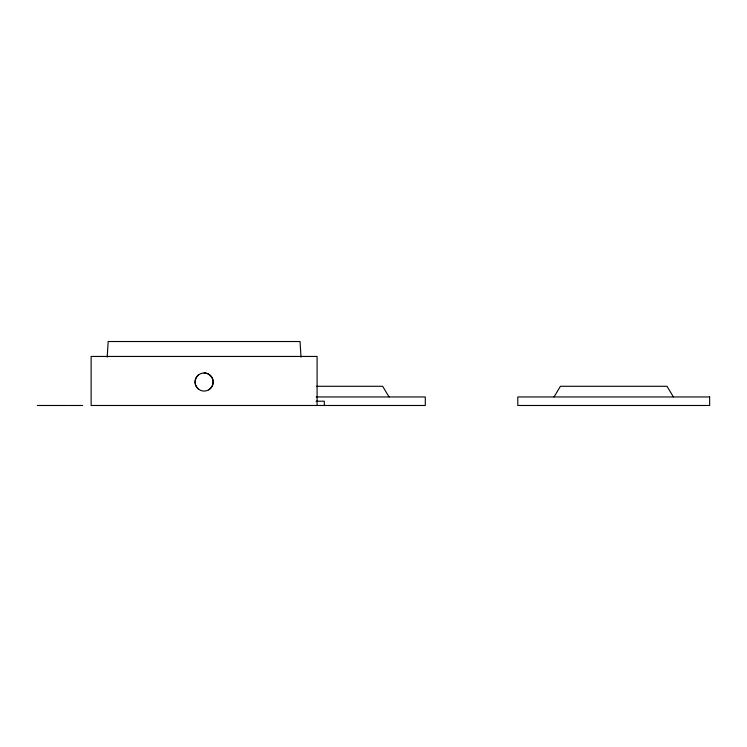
<?xml version="1.0" encoding="UTF-8"?>
<svg xmlns="http://www.w3.org/2000/svg" width="747" height="747" viewBox="0 0 747 747"><rect width="100%" height="100%" fill="white"/><g stroke="black" fill="none" stroke-linecap="round" stroke-linejoin="round"><path stroke-width="1.12" d="M107.185 357.159L108.175 341.519L300.033 341.519L301.032 357.159M554.031 396.946L560.427 386.292L667.015 386.292L673.411 396.946M198.59 374.835L197.703 375.62A9.048 9.02 -90 0 0 197.778 388.431L198.59 389.215A9.057 9.057 0 0 0 213.091 383.211A9.057 9.057 0 0 0 200.644 373.659A9.057 9.057 0 0 0 198.59 389.215M208.637 389.869L210.514 388.431A9.048 9.02 -90 0 0 210.514 375.62L208.637 374.182A9.039 9.039 0 0 0 204.108 372.968M316.709 386.292L382.66 386.292L389.056 396.946M316.224 396.946L425.295 396.946L425.295 405.481L91.125 405.481L91.125 356.45L317.092 356.45L317.092 405.481M316.102 401.214L324.301 401.214L324.301 405.481M37.35 405.481L67.519 405.481M68.332 405.481L82.6 405.481M709.65 396.946L517.792 396.946L517.792 405.481L709.65 405.481L709.65 396.946"/></g></svg>
